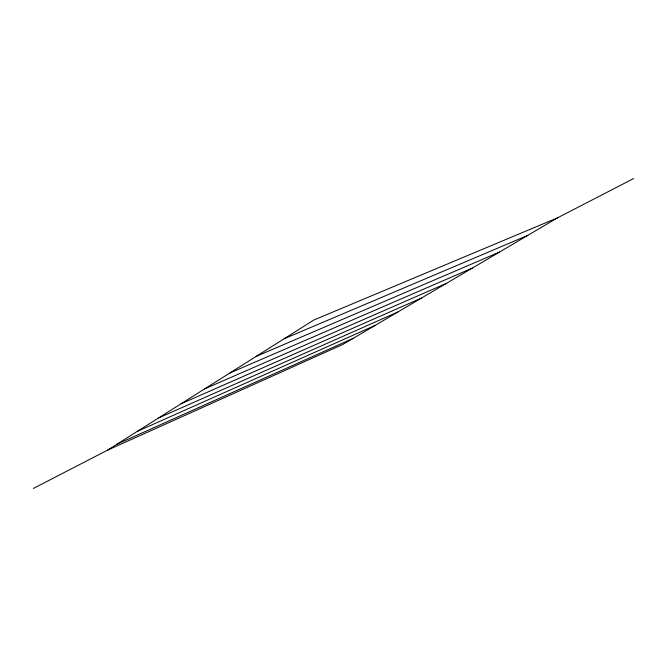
<?xml version="1.0" encoding="UTF-8"?>
<svg xmlns="http://www.w3.org/2000/svg" width="667" height="667" viewBox="0 0 667 667"><rect width="100%" height="100%" fill="white"/><g stroke="black" fill="none" stroke-linecap="round" stroke-linejoin="round"><path stroke-width="1" d="M33.35 488.461L107.42 450.217L313.823 320.035L557.629 217.784L633.65 178.539M557.629 217.784L342.913 344.405L107.42 450.217M116.925 444.222L353.193 338.344M137.244 431.407L375.037 325.463M158.604 417.942L397.799 312.039M181.082 403.76L421.552 298.032M204.769 388.819L446.356 283.408M229.765 373.053L472.286 268.117M256.186 356.386L499.416 252.118M284.159 338.744L527.83 235.359"/></g></svg>
